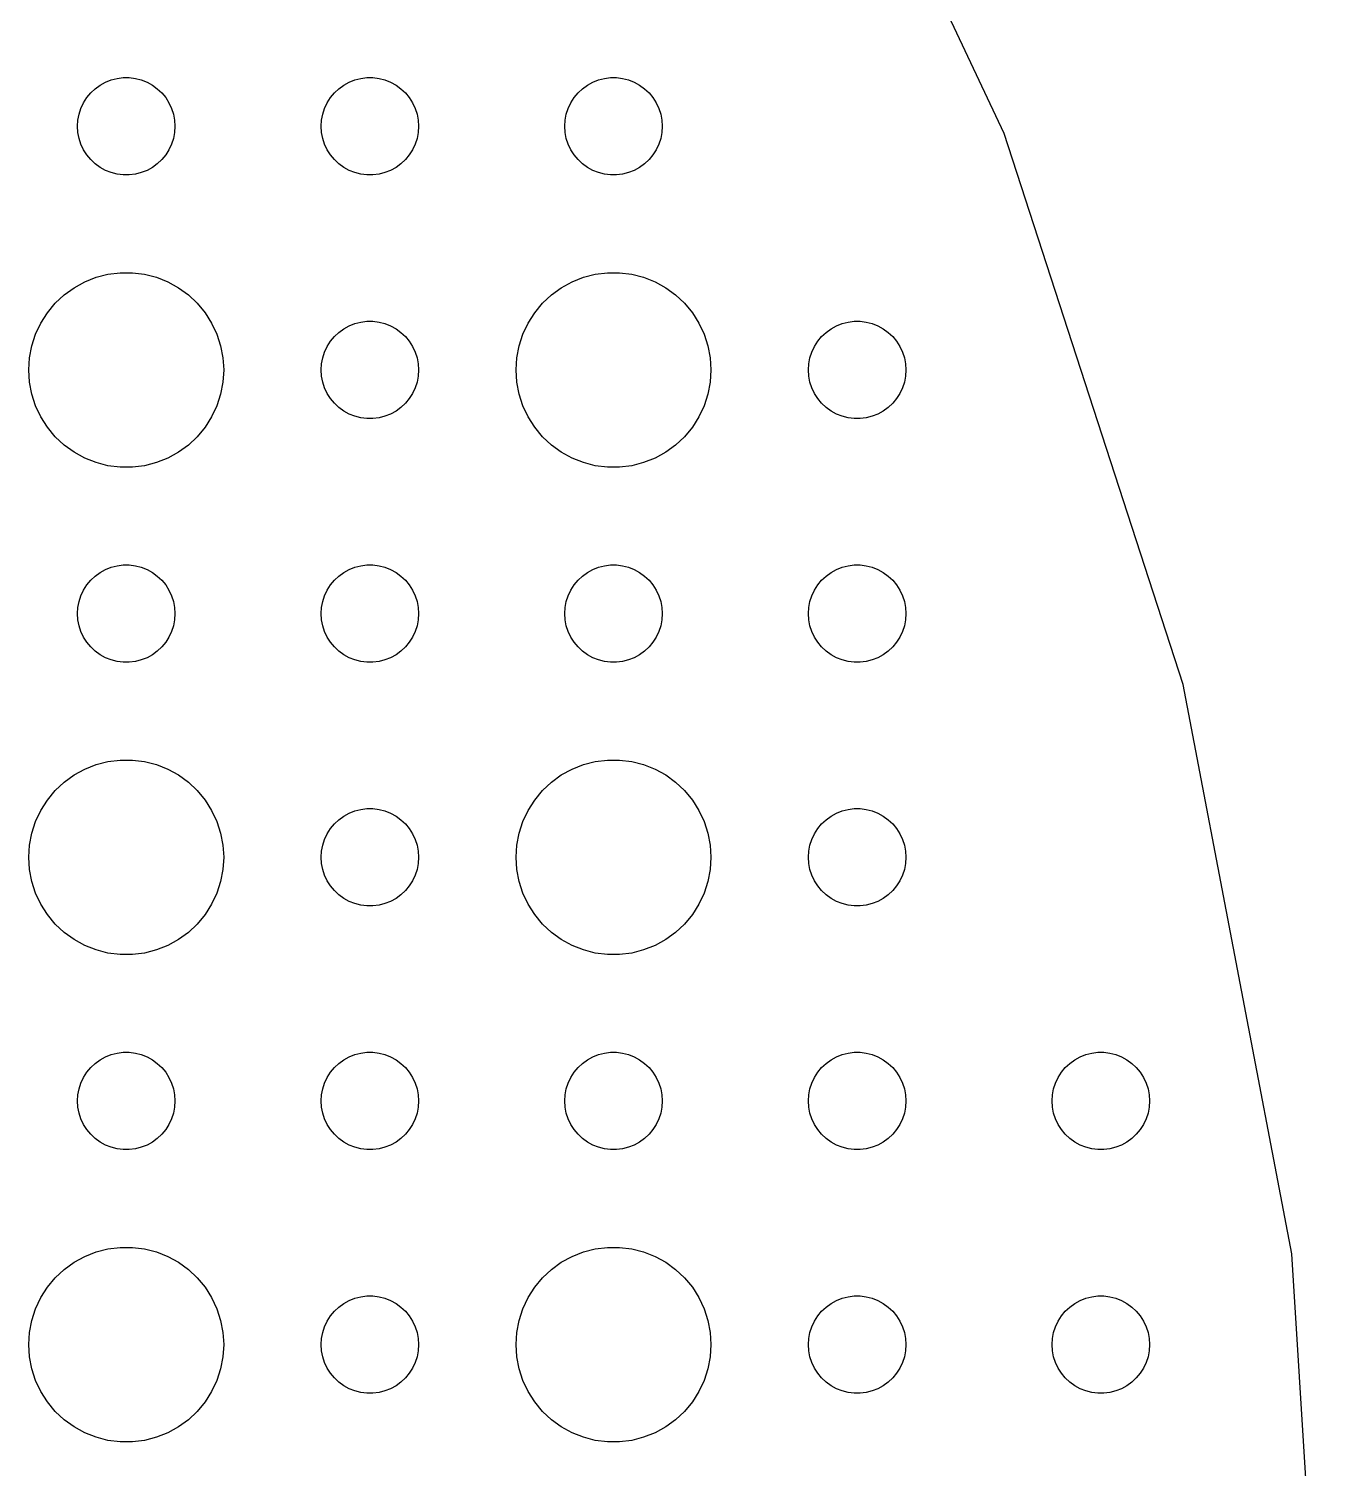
# Model space of a CAD drawing. Header units: metres. Extents: x -142 to 142, y -142 to 142.
# Drawn here: x 102 to 142, y 11.2 to 55.5 of the extents above; entities that cross this region are included whole.
import ezdxf

# ---------------------------------------------------------------- set-up
doc = ezdxf.new("R2010")
doc.units = ezdxf.units.M

msp = doc.modelspace()

# ---------------------------------------------------------------- linework, layer by layer
for p, q in [((132.028, 52.2737), (124.436, 68.409)), ((103.907, 53.5268), (104.044, 53.6558)), ((104.044, 53.6558), (104.196, 53.7665)), ((104.196, 53.7665), (104.361, 53.8572)), ((104.361, 53.8572), (104.536, 53.9266)), ((104.536, 53.9266), (104.719, 53.9734)), ((104.719, 53.9734), (104.906, 53.997)), ((104.906, 53.997), (105.094, 53.997)), ((105.094, 53.997), (105.281, 53.9734)), ((105.281, 53.9734), (105.464, 53.9266)), ((105.464, 53.9266), (105.639, 53.8572)), ((105.639, 53.8572), (105.804, 53.7665)), ((105.804, 53.7665), (105.956, 53.6558)), ((105.956, 53.6558), (106.093, 53.5268)), ((111.407, 53.5268), (111.544, 53.6558)), ((111.544, 53.6558), (111.696, 53.7665)), ((111.696, 53.7665), (111.861, 53.8572)), ((111.861, 53.8572), (112.036, 53.9266)), ((112.036, 53.9266), (112.219, 53.9734)), ((112.219, 53.9734), (112.406, 53.997)), ((112.406, 53.997), (112.594, 53.997)), ((112.594, 53.997), (112.781, 53.9734)), ((112.781, 53.9734), (112.964, 53.9266)), ((112.964, 53.9266), (113.139, 53.8572)), ((113.139, 53.8572), (113.304, 53.7665)), ((113.304, 53.7665), (113.456, 53.6558)), ((113.456, 53.6558), (113.593, 53.5268)), ((118.907, 53.5268), (119.044, 53.6558)), ((119.044, 53.6558), (119.196, 53.7665)), ((119.196, 53.7665), (119.361, 53.8572)), ((119.361, 53.8572), (119.536, 53.9266)), ((119.536, 53.9266), (119.719, 53.9734)), ((119.719, 53.9734), (119.906, 53.997)), ((119.906, 53.997), (120.094, 53.997)), ((120.094, 53.997), (120.281, 53.9734)), ((120.281, 53.9734), (120.464, 53.9266)), ((120.464, 53.9266), (120.639, 53.8572)), ((120.639, 53.8572), (120.804, 53.7665)), ((120.804, 53.7665), (120.956, 53.6558)), ((120.956, 53.6558), (121.093, 53.5268)), ((103.605, 53.0522), (103.686, 53.2226)), ((103.686, 53.2226), (103.786, 53.3817)), ((103.786, 53.3817), (103.907, 53.5268)), ((106.093, 53.5268), (106.214, 53.3817)), ((106.214, 53.3817), (106.314, 53.2226)), ((106.314, 53.2226), (106.395, 53.0522)), ((111.105, 53.0522), (111.186, 53.2226)), ((111.186, 53.2226), (111.286, 53.3817)), ((111.286, 53.3817), (111.407, 53.5268)), ((113.593, 53.5268), (113.714, 53.3817)), ((113.714, 53.3817), (113.814, 53.2226)), ((113.814, 53.2226), (113.895, 53.0522)), ((118.605, 53.0522), (118.686, 53.2226)), ((118.686, 53.2226), (118.786, 53.3817)), ((118.786, 53.3817), (118.907, 53.5268)), ((121.093, 53.5268), (121.214, 53.3817)), ((121.214, 53.3817), (121.314, 53.2226)), ((121.314, 53.2226), (121.395, 53.0522)), ((103.512, 52.688), (103.547, 52.873)), ((103.547, 52.873), (103.605, 53.0522)), ((106.395, 53.0522), (106.453, 52.873)), ((106.453, 52.873), (106.488, 52.688)), ((111.012, 52.688), (111.047, 52.873)), ((111.047, 52.873), (111.105, 53.0522)), ((113.895, 53.0522), (113.953, 52.873)), ((113.953, 52.873), (113.988, 52.688)), ((118.512, 52.688), (118.547, 52.873)), ((118.547, 52.873), (118.605, 53.0522)), ((121.395, 53.0522), (121.453, 52.873)), ((121.453, 52.873), (121.488, 52.688)), ((103.5, 52.5), (103.512, 52.688)), ((103.512, 52.312), (103.5, 52.5)), ((103.547, 52.127), (103.512, 52.312)), ((106.488, 52.312), (106.453, 52.127)), ((106.488, 52.688), (106.5, 52.5)), ((106.5, 52.5), (106.488, 52.312)), ((111, 52.5), (111.012, 52.688)), ((111.012, 52.312), (111, 52.5)), ((111.047, 52.127), (111.012, 52.312)), ((113.988, 52.312), (113.953, 52.127)), ((113.988, 52.688), (114, 52.5)), ((114, 52.5), (113.988, 52.312)), ((118.5, 52.5), (118.512, 52.688)), ((118.512, 52.312), (118.5, 52.5)), ((118.547, 52.127), (118.512, 52.312)), ((121.488, 52.312), (121.453, 52.127)), ((121.488, 52.688), (121.5, 52.5)), ((121.5, 52.5), (121.488, 52.312)), ((103.605, 51.9478), (103.547, 52.127)), ((103.686, 51.7774), (103.605, 51.9478)), ((106.395, 51.9478), (106.314, 51.7774)), ((106.453, 52.127), (106.395, 51.9478)), ((111.105, 51.9478), (111.047, 52.127)), ((111.186, 51.7774), (111.105, 51.9478)), ((113.895, 51.9478), (113.814, 51.7774)), ((113.953, 52.127), (113.895, 51.9478)), ((118.605, 51.9478), (118.547, 52.127)), ((118.686, 51.7774), (118.605, 51.9478)), ((121.395, 51.9478), (121.314, 51.7774)), ((121.453, 52.127), (121.395, 51.9478)), ((137.539, 35.314), (132.028, 52.2737)), ((103.786, 51.6183), (103.686, 51.7774)), ((103.907, 51.4732), (103.786, 51.6183)), ((104.044, 51.3442), (103.907, 51.4732)), ((106.093, 51.4732), (105.956, 51.3442)), ((106.214, 51.6183), (106.093, 51.4732)), ((106.314, 51.7774), (106.214, 51.6183)), ((111.286, 51.6183), (111.186, 51.7774)), ((111.407, 51.4732), (111.286, 51.6183)), ((111.544, 51.3442), (111.407, 51.4732)), ((113.593, 51.4732), (113.456, 51.3442)), ((113.714, 51.6183), (113.593, 51.4732)), ((113.814, 51.7774), (113.714, 51.6183)), ((118.786, 51.6183), (118.686, 51.7774)), ((118.907, 51.4732), (118.786, 51.6183)), ((119.044, 51.3442), (118.907, 51.4732)), ((121.093, 51.4732), (120.956, 51.3442)), ((121.214, 51.6183), (121.093, 51.4732)), ((121.314, 51.7774), (121.214, 51.6183)), ((104.196, 51.2335), (104.044, 51.3442)), ((104.361, 51.1428), (104.196, 51.2335)), ((104.536, 51.0734), (104.361, 51.1428)), ((104.719, 51.0266), (104.536, 51.0734)), ((104.906, 51.003), (104.719, 51.0266)), ((105.094, 51.003), (104.906, 51.003)), ((105.281, 51.0266), (105.094, 51.003)), ((105.464, 51.0734), (105.281, 51.0266)), ((105.639, 51.1428), (105.464, 51.0734)), ((105.804, 51.2335), (105.639, 51.1428)), ((105.956, 51.3442), (105.804, 51.2335)), ((111.696, 51.2335), (111.544, 51.3442)), ((111.861, 51.1428), (111.696, 51.2335)), ((112.036, 51.0734), (111.861, 51.1428)), ((112.219, 51.0266), (112.036, 51.0734)), ((112.406, 51.003), (112.219, 51.0266)), ((112.594, 51.003), (112.406, 51.003)), ((112.781, 51.0266), (112.594, 51.003)), ((112.964, 51.0734), (112.781, 51.0266)), ((113.139, 51.1428), (112.964, 51.0734)), ((113.304, 51.2335), (113.139, 51.1428)), ((113.456, 51.3442), (113.304, 51.2335)), ((119.196, 51.2335), (119.044, 51.3442)), ((119.361, 51.1428), (119.196, 51.2335)), ((119.536, 51.0734), (119.361, 51.1428)), ((119.719, 51.0266), (119.536, 51.0734)), ((119.906, 51.003), (119.719, 51.0266)), ((120.094, 51.003), (119.906, 51.003)), ((120.281, 51.0266), (120.094, 51.003)), ((120.464, 51.0734), (120.281, 51.0266)), ((120.639, 51.1428), (120.464, 51.0734)), ((120.804, 51.2335), (120.639, 51.1428)), ((120.956, 51.3442), (120.804, 51.2335)), ((103.723, 47.7145), (104.073, 47.8532)), ((104.073, 47.8532), (104.438, 47.9469)), ((104.438, 47.9469), (104.812, 47.9941)), ((104.812, 47.9941), (105.188, 47.9941)), ((105.188, 47.9941), (105.562, 47.9469)), ((105.562, 47.9469), (105.927, 47.8532)), ((105.927, 47.8532), (106.277, 47.7145)), ((118.723, 47.7145), (119.073, 47.8532)), ((119.073, 47.8532), (119.438, 47.9469)), ((119.438, 47.9469), (119.812, 47.9941)), ((119.812, 47.9941), (120.188, 47.9941)), ((120.188, 47.9941), (120.562, 47.9469)), ((120.562, 47.9469), (120.927, 47.8532)), ((120.927, 47.8532), (121.277, 47.7145)), ((103.088, 47.3115), (103.393, 47.533)), ((103.393, 47.533), (103.723, 47.7145)), ((106.277, 47.7145), (106.607, 47.533)), ((106.607, 47.533), (106.912, 47.3115)), ((118.088, 47.3115), (118.393, 47.533)), ((118.393, 47.533), (118.723, 47.7145)), ((121.277, 47.7145), (121.607, 47.533)), ((121.607, 47.533), (121.912, 47.3115)), ((102.573, 46.7634), (102.813, 47.0536)), ((102.813, 47.0536), (103.088, 47.3115)), ((106.912, 47.3115), (107.187, 47.0536)), ((107.187, 47.0536), (107.427, 46.7634)), ((117.573, 46.7634), (117.813, 47.0536)), ((117.813, 47.0536), (118.088, 47.3115)), ((121.912, 47.3115), (122.187, 47.0536)), ((122.187, 47.0536), (122.427, 46.7634)), ((102.371, 46.4453), (102.573, 46.7634)), ((107.427, 46.7634), (107.629, 46.4453)), ((117.371, 46.4453), (117.573, 46.7634)), ((122.427, 46.7634), (122.629, 46.4453)), ((102.094, 45.7461), (102.211, 46.1044)), ((102.211, 46.1044), (102.371, 46.4453)), ((107.629, 46.4453), (107.789, 46.1044)), ((107.789, 46.1044), (107.906, 45.7461)), ((111.407, 46.0268), (111.544, 46.1558)), ((111.544, 46.1558), (111.696, 46.2665)), ((111.696, 46.2665), (111.861, 46.3572)), ((111.861, 46.3572), (112.036, 46.4266)), ((112.036, 46.4266), (112.219, 46.4734)), ((112.219, 46.4734), (112.406, 46.497)), ((112.406, 46.497), (112.594, 46.497)), ((112.594, 46.497), (112.781, 46.4734)), ((112.781, 46.4734), (112.964, 46.4266)), ((112.964, 46.4266), (113.139, 46.3572)), ((113.139, 46.3572), (113.304, 46.2665)), ((113.304, 46.2665), (113.456, 46.1558)), ((113.456, 46.1558), (113.593, 46.0268)), ((117.094, 45.7461), (117.211, 46.1044)), ((117.211, 46.1044), (117.371, 46.4453)), ((122.629, 46.4453), (122.789, 46.1044)), ((122.789, 46.1044), (122.906, 45.7461)), ((126.407, 46.0268), (126.544, 46.1558)), ((126.544, 46.1558), (126.696, 46.2665)), ((126.696, 46.2665), (126.861, 46.3572)), ((126.861, 46.3572), (127.036, 46.4266)), ((127.036, 46.4266), (127.219, 46.4734)), ((127.219, 46.4734), (127.406, 46.497)), ((127.406, 46.497), (127.594, 46.497)), ((127.594, 46.497), (127.781, 46.4734)), ((127.781, 46.4734), (127.964, 46.4266)), ((127.964, 46.4266), (128.139, 46.3572)), ((128.139, 46.3572), (128.304, 46.2665)), ((128.304, 46.2665), (128.456, 46.1558)), ((128.456, 46.1558), (128.593, 46.0268)), ((102.024, 45.376), (102.094, 45.7461)), ((107.906, 45.7461), (107.976, 45.376)), ((111.105, 45.5522), (111.186, 45.7226)), ((111.186, 45.7226), (111.286, 45.8817)), ((111.286, 45.8817), (111.407, 46.0268)), ((113.593, 46.0268), (113.714, 45.8817)), ((113.714, 45.8817), (113.814, 45.7226)), ((113.814, 45.7226), (113.895, 45.5522)), ((117.024, 45.376), (117.094, 45.7461)), ((122.906, 45.7461), (122.976, 45.376)), ((126.105, 45.5522), (126.186, 45.7226)), ((126.186, 45.7226), (126.286, 45.8817)), ((126.286, 45.8817), (126.407, 46.0268)), ((128.593, 46.0268), (128.714, 45.8817)), ((128.714, 45.8817), (128.814, 45.7226)), ((128.814, 45.7226), (128.895, 45.5522)), ((102, 45), (102.024, 45.376)), ((107.976, 45.376), (108, 45)), ((111.012, 45.188), (111.047, 45.373)), ((111.047, 45.373), (111.105, 45.5522)), ((113.895, 45.5522), (113.953, 45.373)), ((113.953, 45.373), (113.988, 45.188)), ((117, 45), (117.024, 45.376)), ((122.976, 45.376), (123, 45)), ((126.012, 45.188), (126.047, 45.373)), ((126.047, 45.373), (126.105, 45.5522)), ((128.895, 45.5522), (128.953, 45.373)), ((128.953, 45.373), (128.988, 45.188)), ((102.024, 44.624), (102, 45)), ((108, 45), (107.976, 44.624)), ((111, 45), (111.012, 45.188)), ((111.012, 44.812), (111, 45)), ((111.047, 44.627), (111.012, 44.812)), ((113.988, 44.812), (113.953, 44.627)), ((113.988, 45.188), (114, 45)), ((114, 45), (113.988, 44.812)), ((117.024, 44.624), (117, 45)), ((123, 45), (122.976, 44.624)), ((126, 45), (126.012, 45.188)), ((126.012, 44.812), (126, 45)), ((126.047, 44.627), (126.012, 44.812)), ((128.988, 44.812), (128.953, 44.627)), ((128.988, 45.188), (129, 45)), ((129, 45), (128.988, 44.812)), ((102.094, 44.2539), (102.024, 44.624)), ((107.976, 44.624), (107.906, 44.2539)), ((111.105, 44.4478), (111.047, 44.627)), ((111.186, 44.2774), (111.105, 44.4478)), ((113.895, 44.4478), (113.814, 44.2774)), ((113.953, 44.627), (113.895, 44.4478)), ((117.094, 44.2539), (117.024, 44.624)), ((122.976, 44.624), (122.906, 44.2539)), ((126.105, 44.4478), (126.047, 44.627)), ((126.186, 44.2774), (126.105, 44.4478)), ((128.895, 44.4478), (128.814, 44.2774)), ((128.953, 44.627), (128.895, 44.4478)), ((102.211, 43.8956), (102.094, 44.2539)), ((102.371, 43.5547), (102.211, 43.8956)), ((107.789, 43.8956), (107.629, 43.5547)), ((107.906, 44.2539), (107.789, 43.8956)), ((111.286, 44.1183), (111.186, 44.2774)), ((111.407, 43.9732), (111.286, 44.1183)), ((111.544, 43.8442), (111.407, 43.9732)), ((113.593, 43.9732), (113.456, 43.8442)), ((113.714, 44.1183), (113.593, 43.9732)), ((113.814, 44.2774), (113.714, 44.1183)), ((117.211, 43.8956), (117.094, 44.2539)), ((117.371, 43.5547), (117.211, 43.8956)), ((122.789, 43.8956), (122.629, 43.5547)), ((122.906, 44.2539), (122.789, 43.8956)), ((126.286, 44.1183), (126.186, 44.2774)), ((126.407, 43.9732), (126.286, 44.1183)), ((126.544, 43.8442), (126.407, 43.9732)), ((128.593, 43.9732), (128.456, 43.8442)), ((128.714, 44.1183), (128.593, 43.9732)), ((128.814, 44.2774), (128.714, 44.1183)), ((102.573, 43.2366), (102.371, 43.5547)), ((107.629, 43.5547), (107.427, 43.2366)), ((111.696, 43.7335), (111.544, 43.8442)), ((111.861, 43.6428), (111.696, 43.7335)), ((112.036, 43.5734), (111.861, 43.6428)), ((112.219, 43.5266), (112.036, 43.5734)), ((112.406, 43.503), (112.219, 43.5266)), ((112.594, 43.503), (112.406, 43.503)), ((112.781, 43.5266), (112.594, 43.503)), ((112.964, 43.5734), (112.781, 43.5266)), ((113.139, 43.6428), (112.964, 43.5734)), ((113.304, 43.7335), (113.139, 43.6428)), ((113.456, 43.8442), (113.304, 43.7335)), ((117.573, 43.2366), (117.371, 43.5547)), ((122.629, 43.5547), (122.427, 43.2366)), ((126.696, 43.7335), (126.544, 43.8442)), ((126.861, 43.6428), (126.696, 43.7335)), ((127.036, 43.5734), (126.861, 43.6428)), ((127.219, 43.5266), (127.036, 43.5734)), ((127.406, 43.503), (127.219, 43.5266)), ((127.594, 43.503), (127.406, 43.503)), ((127.781, 43.5266), (127.594, 43.503)), ((127.964, 43.5734), (127.781, 43.5266)), ((128.139, 43.6428), (127.964, 43.5734)), ((128.304, 43.7335), (128.139, 43.6428)), ((128.456, 43.8442), (128.304, 43.7335)), ((102.813, 42.9464), (102.573, 43.2366)), ((107.427, 43.2366), (107.187, 42.9464)), ((117.813, 42.9464), (117.573, 43.2366)), ((122.427, 43.2366), (122.187, 42.9464)), ((103.088, 42.6885), (102.813, 42.9464)), ((103.393, 42.467), (103.088, 42.6885)), ((106.912, 42.6885), (106.607, 42.467)), ((107.187, 42.9464), (106.912, 42.6885)), ((118.088, 42.6885), (117.813, 42.9464)), ((118.393, 42.467), (118.088, 42.6885)), ((121.912, 42.6885), (121.607, 42.467)), ((122.187, 42.9464), (121.912, 42.6885)), ((103.723, 42.2855), (103.393, 42.467)), ((104.073, 42.1468), (103.723, 42.2855)), ((104.438, 42.0531), (104.073, 42.1468)), ((105.927, 42.1468), (105.562, 42.0531)), ((106.277, 42.2855), (105.927, 42.1468)), ((106.607, 42.467), (106.277, 42.2855)), ((118.723, 42.2855), (118.393, 42.467)), ((119.073, 42.1468), (118.723, 42.2855)), ((119.438, 42.0531), (119.073, 42.1468)), ((120.927, 42.1468), (120.562, 42.0531)), ((121.277, 42.2855), (120.927, 42.1468)), ((121.607, 42.467), (121.277, 42.2855)), ((104.812, 42.0059), (104.438, 42.0531)), ((105.188, 42.0059), (104.812, 42.0059)), ((105.562, 42.0531), (105.188, 42.0059)), ((119.812, 42.0059), (119.438, 42.0531)), ((120.188, 42.0059), (119.812, 42.0059)), ((120.562, 42.0531), (120.188, 42.0059)), ((104.719, 38.9734), (104.906, 38.997)), ((104.906, 38.997), (105.094, 38.997)), ((105.094, 38.997), (105.281, 38.9734)), ((112.219, 38.9734), (112.406, 38.997)), ((112.406, 38.997), (112.594, 38.997)), ((112.594, 38.997), (112.781, 38.9734)), ((119.719, 38.9734), (119.906, 38.997)), ((119.906, 38.997), (120.094, 38.997)), ((120.094, 38.997), (120.281, 38.9734)), ((127.219, 38.9734), (127.406, 38.997)), ((127.406, 38.997), (127.594, 38.997)), ((127.594, 38.997), (127.781, 38.9734)), ((103.907, 38.5268), (104.044, 38.6558)), ((104.044, 38.6558), (104.196, 38.7665)), ((104.196, 38.7665), (104.361, 38.8572)), ((104.361, 38.8572), (104.536, 38.9266)), ((104.536, 38.9266), (104.719, 38.9734)), ((105.281, 38.9734), (105.464, 38.9266)), ((105.464, 38.9266), (105.639, 38.8572)), ((105.639, 38.8572), (105.804, 38.7665)), ((105.804, 38.7665), (105.956, 38.6558)), ((105.956, 38.6558), (106.093, 38.5268)), ((111.407, 38.5268), (111.544, 38.6558)), ((111.544, 38.6558), (111.696, 38.7665)), ((111.696, 38.7665), (111.861, 38.8572)), ((111.861, 38.8572), (112.036, 38.9266)), ((112.036, 38.9266), (112.219, 38.9734)), ((112.781, 38.9734), (112.964, 38.9266)), ((112.964, 38.9266), (113.139, 38.8572)), ((113.139, 38.8572), (113.304, 38.7665)), ((113.304, 38.7665), (113.456, 38.6558)), ((113.456, 38.6558), (113.593, 38.5268)), ((118.907, 38.5268), (119.044, 38.6558)), ((119.044, 38.6558), (119.196, 38.7665)), ((119.196, 38.7665), (119.361, 38.8572)), ((119.361, 38.8572), (119.536, 38.9266)), ((119.536, 38.9266), (119.719, 38.9734)), ((120.281, 38.9734), (120.464, 38.9266)), ((120.464, 38.9266), (120.639, 38.8572)), ((120.639, 38.8572), (120.804, 38.7665)), ((120.804, 38.7665), (120.956, 38.6558)), ((120.956, 38.6558), (121.093, 38.5268)), ((126.407, 38.5268), (126.544, 38.6558)), ((126.544, 38.6558), (126.696, 38.7665)), ((126.696, 38.7665), (126.861, 38.8572)), ((126.861, 38.8572), (127.036, 38.9266)), ((127.036, 38.9266), (127.219, 38.9734)), ((127.781, 38.9734), (127.964, 38.9266)), ((127.964, 38.9266), (128.139, 38.8572)), ((128.139, 38.8572), (128.304, 38.7665)), ((128.304, 38.7665), (128.456, 38.6558)), ((128.456, 38.6558), (128.593, 38.5268)), ((103.605, 38.0522), (103.686, 38.2226)), ((103.686, 38.2226), (103.786, 38.3817)), ((103.786, 38.3817), (103.907, 38.5268)), ((106.093, 38.5268), (106.214, 38.3817)), ((106.214, 38.3817), (106.314, 38.2226)), ((106.314, 38.2226), (106.395, 38.0522)), ((111.105, 38.0522), (111.186, 38.2226)), ((111.186, 38.2226), (111.286, 38.3817)), ((111.286, 38.3817), (111.407, 38.5268)), ((113.593, 38.5268), (113.714, 38.3817)), ((113.714, 38.3817), (113.814, 38.2226)), ((113.814, 38.2226), (113.895, 38.0522)), ((118.605, 38.0522), (118.686, 38.2226)), ((118.686, 38.2226), (118.786, 38.3817)), ((118.786, 38.3817), (118.907, 38.5268)), ((121.093, 38.5268), (121.214, 38.3817)), ((121.214, 38.3817), (121.314, 38.2226)), ((121.314, 38.2226), (121.395, 38.0522)), ((126.105, 38.0522), (126.186, 38.2226)), ((126.186, 38.2226), (126.286, 38.3817)), ((126.286, 38.3817), (126.407, 38.5268)), ((128.593, 38.5268), (128.714, 38.3817)), ((128.714, 38.3817), (128.814, 38.2226)), ((128.814, 38.2226), (128.895, 38.0522)), ((103.5, 37.5), (103.512, 37.688)), ((103.512, 37.688), (103.547, 37.873)), ((103.547, 37.873), (103.605, 38.0522)), ((106.395, 38.0522), (106.453, 37.873)), ((106.453, 37.873), (106.488, 37.688)), ((106.488, 37.688), (106.5, 37.5)), ((111, 37.5), (111.012, 37.688)), ((111.012, 37.688), (111.047, 37.873)), ((111.047, 37.873), (111.105, 38.0522)), ((113.895, 38.0522), (113.953, 37.873)), ((113.953, 37.873), (113.988, 37.688)), ((113.988, 37.688), (114, 37.5)), ((118.5, 37.5), (118.512, 37.688)), ((118.512, 37.688), (118.547, 37.873)), ((118.547, 37.873), (118.605, 38.0522)), ((121.395, 38.0522), (121.453, 37.873)), ((121.453, 37.873), (121.488, 37.688)), ((121.488, 37.688), (121.5, 37.5)), ((126, 37.5), (126.012, 37.688)), ((126.012, 37.688), (126.047, 37.873)), ((126.047, 37.873), (126.105, 38.0522)), ((128.895, 38.0522), (128.953, 37.873)), ((128.953, 37.873), (128.988, 37.688)), ((128.988, 37.688), (129, 37.5)), ((103.512, 37.312), (103.5, 37.5)), ((103.547, 37.127), (103.512, 37.312)), ((106.488, 37.312), (106.453, 37.127)), ((106.5, 37.5), (106.488, 37.312)), ((111.012, 37.312), (111, 37.5)), ((111.047, 37.127), (111.012, 37.312)), ((113.988, 37.312), (113.953, 37.127)), ((114, 37.5), (113.988, 37.312)), ((118.512, 37.312), (118.5, 37.5)), ((118.547, 37.127), (118.512, 37.312)), ((121.488, 37.312), (121.453, 37.127)), ((121.5, 37.5), (121.488, 37.312)), ((126.012, 37.312), (126, 37.5)), ((126.047, 37.127), (126.012, 37.312)), ((128.988, 37.312), (128.953, 37.127)), ((129, 37.5), (128.988, 37.312)), ((103.605, 36.9478), (103.547, 37.127)), ((103.686, 36.7774), (103.605, 36.9478)), ((103.786, 36.6183), (103.686, 36.7774)), ((106.314, 36.7774), (106.214, 36.6183)), ((106.395, 36.9478), (106.314, 36.7774)), ((106.453, 37.127), (106.395, 36.9478)), ((111.105, 36.9478), (111.047, 37.127)), ((111.186, 36.7774), (111.105, 36.9478)), ((111.286, 36.6183), (111.186, 36.7774)), ((113.814, 36.7774), (113.714, 36.6183)), ((113.895, 36.9478), (113.814, 36.7774)), ((113.953, 37.127), (113.895, 36.9478)), ((118.605, 36.9478), (118.547, 37.127)), ((118.686, 36.7774), (118.605, 36.9478)), ((118.786, 36.6183), (118.686, 36.7774)), ((121.314, 36.7774), (121.214, 36.6183)), ((121.395, 36.9478), (121.314, 36.7774)), ((121.453, 37.127), (121.395, 36.9478)), ((126.105, 36.9478), (126.047, 37.127)), ((126.186, 36.7774), (126.105, 36.9478)), ((126.286, 36.6183), (126.186, 36.7774)), ((128.814, 36.7774), (128.714, 36.6183)), ((128.895, 36.9478), (128.814, 36.7774)), ((128.953, 37.127), (128.895, 36.9478)), ((103.907, 36.4732), (103.786, 36.6183)), ((104.044, 36.3442), (103.907, 36.4732)), ((104.196, 36.2335), (104.044, 36.3442)), ((105.956, 36.3442), (105.804, 36.2335)), ((106.093, 36.4732), (105.956, 36.3442)), ((106.214, 36.6183), (106.093, 36.4732)), ((111.407, 36.4732), (111.286, 36.6183)), ((111.544, 36.3442), (111.407, 36.4732)), ((111.696, 36.2335), (111.544, 36.3442)), ((113.456, 36.3442), (113.304, 36.2335)), ((113.593, 36.4732), (113.456, 36.3442)), ((113.714, 36.6183), (113.593, 36.4732)), ((118.907, 36.4732), (118.786, 36.6183)), ((119.044, 36.3442), (118.907, 36.4732)), ((119.196, 36.2335), (119.044, 36.3442)), ((120.956, 36.3442), (120.804, 36.2335)), ((121.093, 36.4732), (120.956, 36.3442)), ((121.214, 36.6183), (121.093, 36.4732)), ((126.407, 36.4732), (126.286, 36.6183)), ((126.544, 36.3442), (126.407, 36.4732)), ((126.696, 36.2335), (126.544, 36.3442)), ((128.456, 36.3442), (128.304, 36.2335)), ((128.593, 36.4732), (128.456, 36.3442)), ((128.714, 36.6183), (128.593, 36.4732)), ((104.361, 36.1428), (104.196, 36.2335)), ((104.536, 36.0734), (104.361, 36.1428)), ((104.719, 36.0266), (104.536, 36.0734)), ((104.906, 36.003), (104.719, 36.0266)), ((105.094, 36.003), (104.906, 36.003)), ((105.281, 36.0266), (105.094, 36.003)), ((105.464, 36.0734), (105.281, 36.0266)), ((105.639, 36.1428), (105.464, 36.0734)), ((105.804, 36.2335), (105.639, 36.1428)), ((111.861, 36.1428), (111.696, 36.2335)), ((112.036, 36.0734), (111.861, 36.1428)), ((112.219, 36.0266), (112.036, 36.0734)), ((112.406, 36.003), (112.219, 36.0266)), ((112.594, 36.003), (112.406, 36.003)), ((112.781, 36.0266), (112.594, 36.003)), ((112.964, 36.0734), (112.781, 36.0266)), ((113.139, 36.1428), (112.964, 36.0734)), ((113.304, 36.2335), (113.139, 36.1428)), ((119.361, 36.1428), (119.196, 36.2335)), ((119.536, 36.0734), (119.361, 36.1428)), ((119.719, 36.0266), (119.536, 36.0734)), ((119.906, 36.003), (119.719, 36.0266)), ((120.094, 36.003), (119.906, 36.003)), ((120.281, 36.0266), (120.094, 36.003)), ((120.464, 36.0734), (120.281, 36.0266)), ((120.639, 36.1428), (120.464, 36.0734)), ((120.804, 36.2335), (120.639, 36.1428)), ((126.861, 36.1428), (126.696, 36.2335)), ((127.036, 36.0734), (126.861, 36.1428)), ((127.219, 36.0266), (127.036, 36.0734)), ((127.406, 36.003), (127.219, 36.0266)), ((127.594, 36.003), (127.406, 36.003)), ((127.781, 36.0266), (127.594, 36.003)), ((127.964, 36.0734), (127.781, 36.0266)), ((128.139, 36.1428), (127.964, 36.0734)), ((128.304, 36.2335), (128.139, 36.1428)), ((140.88, 17.7973), (137.539, 35.314)), ((103.723, 32.7145), (104.073, 32.8532)), ((104.073, 32.8532), (104.438, 32.9469)), ((104.438, 32.9469), (104.812, 32.9941)), ((104.812, 32.9941), (105.188, 32.9941)), ((105.188, 32.9941), (105.562, 32.9469)), ((105.562, 32.9469), (105.927, 32.8532)), ((105.927, 32.8532), (106.277, 32.7145)), ((118.723, 32.7145), (119.073, 32.8532)), ((119.073, 32.8532), (119.438, 32.9469)), ((119.438, 32.9469), (119.812, 32.9941)), ((119.812, 32.9941), (120.188, 32.9941)), ((120.188, 32.9941), (120.562, 32.9469)), ((120.562, 32.9469), (120.927, 32.8532)), ((120.927, 32.8532), (121.277, 32.7145)), ((103.088, 32.3115), (103.393, 32.533)), ((103.393, 32.533), (103.723, 32.7145)), ((106.277, 32.7145), (106.607, 32.533)), ((106.607, 32.533), (106.912, 32.3115)), ((118.088, 32.3115), (118.393, 32.533)), ((118.393, 32.533), (118.723, 32.7145)), ((121.277, 32.7145), (121.607, 32.533)), ((121.607, 32.533), (121.912, 32.3115)), ((102.573, 31.7634), (102.813, 32.0536)), ((102.813, 32.0536), (103.088, 32.3115)), ((106.912, 32.3115), (107.187, 32.0536)), ((107.187, 32.0536), (107.427, 31.7634)), ((117.573, 31.7634), (117.813, 32.0536)), ((117.813, 32.0536), (118.088, 32.3115)), ((121.912, 32.3115), (122.187, 32.0536)), ((122.187, 32.0536), (122.427, 31.7634)), ((102.371, 31.4453), (102.573, 31.7634)), ((107.427, 31.7634), (107.629, 31.4453)), ((112.036, 31.4266), (112.219, 31.4734)), ((112.219, 31.4734), (112.406, 31.497)), ((112.406, 31.497), (112.594, 31.497)), ((112.594, 31.497), (112.781, 31.4734)), ((112.781, 31.4734), (112.964, 31.4266)), ((117.371, 31.4453), (117.573, 31.7634)), ((122.427, 31.7634), (122.629, 31.4453)), ((127.036, 31.4266), (127.219, 31.4734)), ((127.219, 31.4734), (127.406, 31.497)), ((127.406, 31.497), (127.594, 31.497)), ((127.594, 31.497), (127.781, 31.4734)), ((127.781, 31.4734), (127.964, 31.4266)), ((102.094, 30.7461), (102.211, 31.1044)), ((102.211, 31.1044), (102.371, 31.4453)), ((107.629, 31.4453), (107.789, 31.1044)), ((107.789, 31.1044), (107.906, 30.7461)), ((111.286, 30.8817), (111.407, 31.0268)), ((111.407, 31.0268), (111.544, 31.1558)), ((111.544, 31.1558), (111.696, 31.2665)), ((111.696, 31.2665), (111.861, 31.3572)), ((111.861, 31.3572), (112.036, 31.4266)), ((112.964, 31.4266), (113.139, 31.3572)), ((113.139, 31.3572), (113.304, 31.2665)), ((113.304, 31.2665), (113.456, 31.1558)), ((113.456, 31.1558), (113.593, 31.0268)), ((113.593, 31.0268), (113.714, 30.8817)), ((117.094, 30.7461), (117.211, 31.1044)), ((117.211, 31.1044), (117.371, 31.4453)), ((122.629, 31.4453), (122.789, 31.1044)), ((122.789, 31.1044), (122.906, 30.7461)), ((126.286, 30.8817), (126.407, 31.0268)), ((126.407, 31.0268), (126.544, 31.1558)), ((126.544, 31.1558), (126.696, 31.2665)), ((126.696, 31.2665), (126.861, 31.3572)), ((126.861, 31.3572), (127.036, 31.4266)), ((127.964, 31.4266), (128.139, 31.3572)), ((128.139, 31.3572), (128.304, 31.2665)), ((128.304, 31.2665), (128.456, 31.1558)), ((128.456, 31.1558), (128.593, 31.0268)), ((128.593, 31.0268), (128.714, 30.8817)), ((102.024, 30.376), (102.094, 30.7461)), ((107.906, 30.7461), (107.976, 30.376)), ((111.105, 30.5522), (111.186, 30.7226)), ((111.186, 30.7226), (111.286, 30.8817)), ((113.714, 30.8817), (113.814, 30.7226)), ((113.814, 30.7226), (113.895, 30.5522)), ((117.024, 30.376), (117.094, 30.7461)), ((122.906, 30.7461), (122.976, 30.376)), ((126.105, 30.5522), (126.186, 30.7226)), ((126.186, 30.7226), (126.286, 30.8817)), ((128.714, 30.8817), (128.814, 30.7226)), ((128.814, 30.7226), (128.895, 30.5522)), ((102, 30), (102.024, 30.376)), ((107.976, 30.376), (108, 30)), ((111, 30), (111.012, 30.188)), ((111.012, 30.188), (111.047, 30.373)), ((111.047, 30.373), (111.105, 30.5522)), ((113.895, 30.5522), (113.953, 30.373)), ((113.953, 30.373), (113.988, 30.188)), ((113.988, 30.188), (114, 30)), ((117, 30), (117.024, 30.376)), ((122.976, 30.376), (123, 30)), ((126, 30), (126.012, 30.188)), ((126.012, 30.188), (126.047, 30.373)), ((126.047, 30.373), (126.105, 30.5522)), ((128.895, 30.5522), (128.953, 30.373)), ((128.953, 30.373), (128.988, 30.188)), ((128.988, 30.188), (129, 30)), ((102.024, 29.624), (102, 30)), ((108, 30), (107.976, 29.624)), ((111.012, 29.812), (111, 30)), ((111.047, 29.627), (111.012, 29.812)), ((113.988, 29.812), (113.953, 29.627)), ((114, 30), (113.988, 29.812)), ((117.024, 29.624), (117, 30)), ((123, 30), (122.976, 29.624)), ((126.012, 29.812), (126, 30)), ((126.047, 29.627), (126.012, 29.812)), ((128.988, 29.812), (128.953, 29.627)), ((129, 30), (128.988, 29.812)), ((102.094, 29.2539), (102.024, 29.624)), ((102.211, 28.8956), (102.094, 29.2539)), ((107.906, 29.2539), (107.789, 28.8956)), ((107.976, 29.624), (107.906, 29.2539)), ((111.105, 29.4478), (111.047, 29.627)), ((111.186, 29.2774), (111.105, 29.4478)), ((111.286, 29.1183), (111.186, 29.2774)), ((113.814, 29.2774), (113.714, 29.1183)), ((113.895, 29.4478), (113.814, 29.2774)), ((113.953, 29.627), (113.895, 29.4478)), ((117.094, 29.2539), (117.024, 29.624)), ((117.211, 28.8956), (117.094, 29.2539)), ((122.906, 29.2539), (122.789, 28.8956)), ((122.976, 29.624), (122.906, 29.2539)), ((126.105, 29.4478), (126.047, 29.627)), ((126.186, 29.2774), (126.105, 29.4478)), ((126.286, 29.1183), (126.186, 29.2774)), ((128.814, 29.2774), (128.714, 29.1183)), ((128.895, 29.4478), (128.814, 29.2774)), ((128.953, 29.627), (128.895, 29.4478)), ((102.371, 28.5547), (102.211, 28.8956)), ((107.789, 28.8956), (107.629, 28.5547)), ((111.407, 28.9732), (111.286, 29.1183)), ((111.544, 28.8442), (111.407, 28.9732)), ((111.696, 28.7335), (111.544, 28.8442)), ((113.456, 28.8442), (113.304, 28.7335)), ((113.593, 28.9732), (113.456, 28.8442)), ((113.714, 29.1183), (113.593, 28.9732)), ((117.371, 28.5547), (117.211, 28.8956)), ((122.789, 28.8956), (122.629, 28.5547)), ((126.407, 28.9732), (126.286, 29.1183)), ((126.544, 28.8442), (126.407, 28.9732)), ((126.696, 28.7335), (126.544, 28.8442)), ((128.456, 28.8442), (128.304, 28.7335)), ((128.593, 28.9732), (128.456, 28.8442)), ((128.714, 29.1183), (128.593, 28.9732)), ((102.573, 28.2366), (102.371, 28.5547)), ((107.629, 28.5547), (107.427, 28.2366)), ((111.861, 28.6427), (111.696, 28.7335)), ((112.036, 28.5734), (111.861, 28.6427)), ((112.219, 28.5266), (112.036, 28.5734)), ((112.406, 28.503), (112.219, 28.5266)), ((112.594, 28.503), (112.406, 28.503)), ((112.781, 28.5266), (112.594, 28.503)), ((112.964, 28.5734), (112.781, 28.5266)), ((113.139, 28.6427), (112.964, 28.5734)), ((113.304, 28.7335), (113.139, 28.6427)), ((117.573, 28.2366), (117.371, 28.5547)), ((122.629, 28.5547), (122.427, 28.2366)), ((126.861, 28.6427), (126.696, 28.7335)), ((127.036, 28.5734), (126.861, 28.6427)), ((127.219, 28.5266), (127.036, 28.5734)), ((127.406, 28.503), (127.219, 28.5266)), ((127.594, 28.503), (127.406, 28.503)), ((127.781, 28.5266), (127.594, 28.503)), ((127.964, 28.5734), (127.781, 28.5266)), ((128.139, 28.6427), (127.964, 28.5734)), ((128.304, 28.7335), (128.139, 28.6427)), ((102.813, 27.9464), (102.573, 28.2366)), ((103.088, 27.6884), (102.813, 27.9464)), ((107.187, 27.9464), (106.912, 27.6884)), ((107.427, 28.2366), (107.187, 27.9464)), ((117.813, 27.9464), (117.573, 28.2366)), ((118.088, 27.6884), (117.813, 27.9464)), ((122.187, 27.9464), (121.912, 27.6884)), ((122.427, 28.2366), (122.187, 27.9464)), ((103.393, 27.467), (103.088, 27.6884)), ((106.912, 27.6884), (106.607, 27.467)), ((118.393, 27.467), (118.088, 27.6884)), ((121.912, 27.6884), (121.607, 27.467)), ((103.723, 27.2855), (103.393, 27.467)), ((104.073, 27.1468), (103.723, 27.2855)), ((104.438, 27.0531), (104.073, 27.1468)), ((104.812, 27.0059), (104.438, 27.0531)), ((105.562, 27.0531), (105.188, 27.0059)), ((105.927, 27.1468), (105.562, 27.0531)), ((106.277, 27.2855), (105.927, 27.1468)), ((106.607, 27.467), (106.277, 27.2855)), ((118.723, 27.2855), (118.393, 27.467)), ((119.073, 27.1468), (118.723, 27.2855)), ((119.438, 27.0531), (119.073, 27.1468)), ((119.812, 27.0059), (119.438, 27.0531)), ((120.562, 27.0531), (120.188, 27.0059)), ((120.927, 27.1468), (120.562, 27.0531)), ((121.277, 27.2855), (120.927, 27.1468)), ((121.607, 27.467), (121.277, 27.2855)), ((105.188, 27.0059), (104.812, 27.0059)), ((120.188, 27.0059), (119.812, 27.0059)), ((104.361, 23.8572), (104.536, 23.9266)), ((104.536, 23.9266), (104.719, 23.9734)), ((104.719, 23.9734), (104.906, 23.997)), ((104.906, 23.997), (105.094, 23.997)), ((105.094, 23.997), (105.281, 23.9734)), ((105.281, 23.9734), (105.464, 23.9266)), ((105.464, 23.9266), (105.639, 23.8572)), ((111.861, 23.8572), (112.036, 23.9266)), ((112.036, 23.9266), (112.219, 23.9734)), ((112.219, 23.9734), (112.406, 23.997)), ((112.406, 23.997), (112.594, 23.997)), ((112.594, 23.997), (112.781, 23.9734)), ((112.781, 23.9734), (112.964, 23.9266)), ((112.964, 23.9266), (113.139, 23.8572)), ((119.361, 23.8572), (119.536, 23.9266)), ((119.536, 23.9266), (119.719, 23.9734)), ((119.719, 23.9734), (119.906, 23.997)), ((119.906, 23.997), (120.094, 23.997)), ((120.094, 23.997), (120.281, 23.9734)), ((120.281, 23.9734), (120.464, 23.9266)), ((120.464, 23.9266), (120.639, 23.8572)), ((126.861, 23.8572), (127.036, 23.9266)), ((127.036, 23.9266), (127.219, 23.9734)), ((127.219, 23.9734), (127.406, 23.997)), ((127.406, 23.997), (127.594, 23.997)), ((127.594, 23.997), (127.781, 23.9734)), ((127.781, 23.9734), (127.964, 23.9266)), ((127.964, 23.9266), (128.139, 23.8572)), ((134.361, 23.8572), (134.536, 23.9266)), ((134.536, 23.9266), (134.719, 23.9734)), ((134.719, 23.9734), (134.906, 23.997)), ((134.906, 23.997), (135.094, 23.997)), ((135.094, 23.997), (135.281, 23.9734)), ((135.281, 23.9734), (135.464, 23.9266)), ((135.464, 23.9266), (135.639, 23.8572)), ((103.786, 23.3817), (103.907, 23.5268)), ((103.907, 23.5268), (104.044, 23.6558)), ((104.044, 23.6558), (104.196, 23.7665)), ((104.196, 23.7665), (104.361, 23.8572)), ((105.639, 23.8572), (105.804, 23.7665)), ((105.804, 23.7665), (105.956, 23.6558)), ((105.956, 23.6558), (106.093, 23.5268)), ((106.093, 23.5268), (106.214, 23.3817)), ((111.286, 23.3817), (111.407, 23.5268)), ((111.407, 23.5268), (111.544, 23.6558)), ((111.544, 23.6558), (111.696, 23.7665)), ((111.696, 23.7665), (111.861, 23.8572)), ((113.139, 23.8572), (113.304, 23.7665)), ((113.304, 23.7665), (113.456, 23.6558)), ((113.456, 23.6558), (113.593, 23.5268)), ((113.593, 23.5268), (113.714, 23.3817)), ((118.786, 23.3817), (118.907, 23.5268)), ((118.907, 23.5268), (119.044, 23.6558)), ((119.044, 23.6558), (119.196, 23.7665)), ((119.196, 23.7665), (119.361, 23.8572)), ((120.639, 23.8572), (120.804, 23.7665)), ((120.804, 23.7665), (120.956, 23.6558)), ((120.956, 23.6558), (121.093, 23.5268)), ((121.093, 23.5268), (121.214, 23.3817)), ((126.286, 23.3817), (126.407, 23.5268)), ((126.407, 23.5268), (126.544, 23.6558)), ((126.544, 23.6558), (126.696, 23.7665)), ((126.696, 23.7665), (126.861, 23.8572)), ((128.139, 23.8572), (128.304, 23.7665)), ((128.304, 23.7665), (128.456, 23.6558)), ((128.456, 23.6558), (128.593, 23.5268)), ((128.593, 23.5268), (128.714, 23.3817)), ((133.786, 23.3817), (133.907, 23.5268)), ((133.907, 23.5268), (134.044, 23.6558)), ((134.044, 23.6558), (134.196, 23.7665)), ((134.196, 23.7665), (134.361, 23.8572)), ((135.639, 23.8572), (135.804, 23.7665)), ((135.804, 23.7665), (135.956, 23.6558)), ((135.956, 23.6558), (136.093, 23.5268)), ((136.093, 23.5268), (136.214, 23.3817)), ((103.547, 22.873), (103.605, 23.0522)), ((103.605, 23.0522), (103.686, 23.2226)), ((103.686, 23.2226), (103.786, 23.3817)), ((106.214, 23.3817), (106.314, 23.2226)), ((106.314, 23.2226), (106.395, 23.0522)), ((106.395, 23.0522), (106.453, 22.873)), ((111.047, 22.873), (111.105, 23.0522)), ((111.105, 23.0522), (111.186, 23.2226)), ((111.186, 23.2226), (111.286, 23.3817)), ((113.714, 23.3817), (113.814, 23.2226)), ((113.814, 23.2226), (113.895, 23.0522)), ((113.895, 23.0522), (113.953, 22.873)), ((118.547, 22.873), (118.605, 23.0522)), ((118.605, 23.0522), (118.686, 23.2226)), ((118.686, 23.2226), (118.786, 23.3817)), ((121.214, 23.3817), (121.314, 23.2226)), ((121.314, 23.2226), (121.395, 23.0522)), ((121.395, 23.0522), (121.453, 22.873)), ((126.047, 22.873), (126.105, 23.0522)), ((126.105, 23.0522), (126.186, 23.2226)), ((126.186, 23.2226), (126.286, 23.3817)), ((128.714, 23.3817), (128.814, 23.2226)), ((128.814, 23.2226), (128.895, 23.0522)), ((128.895, 23.0522), (128.953, 22.873)), ((133.547, 22.873), (133.605, 23.0522)), ((133.605, 23.0522), (133.686, 23.2226)), ((133.686, 23.2226), (133.786, 23.3817)), ((136.214, 23.3817), (136.314, 23.2226)), ((136.314, 23.2226), (136.395, 23.0522)), ((136.395, 23.0522), (136.453, 22.873)), ((103.5, 22.5), (103.512, 22.688)), ((103.512, 22.688), (103.547, 22.873)), ((106.453, 22.873), (106.488, 22.688)), ((106.488, 22.688), (106.5, 22.5)), ((111, 22.5), (111.012, 22.688)), ((111.012, 22.688), (111.047, 22.873)), ((113.953, 22.873), (113.988, 22.688)), ((113.988, 22.688), (114, 22.5)), ((118.5, 22.5), (118.512, 22.688)), ((118.512, 22.688), (118.547, 22.873)), ((121.453, 22.873), (121.488, 22.688)), ((121.488, 22.688), (121.5, 22.5)), ((126, 22.5), (126.012, 22.688)), ((126.012, 22.688), (126.047, 22.873)), ((128.953, 22.873), (128.988, 22.688)), ((128.988, 22.688), (129, 22.5)), ((133.5, 22.5), (133.512, 22.688)), ((133.512, 22.688), (133.547, 22.873)), ((136.453, 22.873), (136.488, 22.688)), ((136.488, 22.688), (136.5, 22.5)), ((103.512, 22.312), (103.5, 22.5)), ((103.547, 22.127), (103.512, 22.312)), ((106.488, 22.312), (106.453, 22.127)), ((106.5, 22.5), (106.488, 22.312)), ((111.012, 22.312), (111, 22.5)), ((111.047, 22.127), (111.012, 22.312)), ((113.988, 22.312), (113.953, 22.127)), ((114, 22.5), (113.988, 22.312)), ((118.512, 22.312), (118.5, 22.5)), ((118.547, 22.127), (118.512, 22.312)), ((121.488, 22.312), (121.453, 22.127)), ((121.5, 22.5), (121.488, 22.312)), ((126.012, 22.312), (126, 22.5)), ((126.047, 22.127), (126.012, 22.312)), ((128.988, 22.312), (128.953, 22.127)), ((129, 22.5), (128.988, 22.312)), ((133.512, 22.312), (133.5, 22.5)), ((133.547, 22.127), (133.512, 22.312)), ((136.488, 22.312), (136.453, 22.127)), ((136.5, 22.5), (136.488, 22.312)), ((103.605, 21.9478), (103.547, 22.127)), ((103.686, 21.7774), (103.605, 21.9478)), ((103.786, 21.6183), (103.686, 21.7774)), ((106.314, 21.7774), (106.214, 21.6183)), ((106.395, 21.9478), (106.314, 21.7774)), ((106.453, 22.127), (106.395, 21.9478)), ((111.105, 21.9478), (111.047, 22.127)), ((111.186, 21.7774), (111.105, 21.9478)), ((111.286, 21.6183), (111.186, 21.7774)), ((113.814, 21.7774), (113.714, 21.6183)), ((113.895, 21.9478), (113.814, 21.7774)), ((113.953, 22.127), (113.895, 21.9478)), ((118.605, 21.9478), (118.547, 22.127)), ((118.686, 21.7774), (118.605, 21.9478)), ((118.786, 21.6183), (118.686, 21.7774)), ((121.314, 21.7774), (121.214, 21.6183)), ((121.395, 21.9478), (121.314, 21.7774)), ((121.453, 22.127), (121.395, 21.9478)), ((126.105, 21.9478), (126.047, 22.127)), ((126.186, 21.7774), (126.105, 21.9478)), ((126.286, 21.6183), (126.186, 21.7774)), ((128.814, 21.7774), (128.714, 21.6183)), ((128.895, 21.9478), (128.814, 21.7774)), ((128.953, 22.127), (128.895, 21.9478)), ((133.605, 21.9478), (133.547, 22.127)), ((133.686, 21.7774), (133.605, 21.9478)), ((133.786, 21.6183), (133.686, 21.7774)), ((136.314, 21.7774), (136.214, 21.6183)), ((136.395, 21.9478), (136.314, 21.7774)), ((136.453, 22.127), (136.395, 21.9478)), ((103.907, 21.4732), (103.786, 21.6183)), ((104.044, 21.3442), (103.907, 21.4732)), ((104.196, 21.2335), (104.044, 21.3442)), ((105.956, 21.3442), (105.804, 21.2335)), ((106.093, 21.4732), (105.956, 21.3442)), ((106.214, 21.6183), (106.093, 21.4732)), ((111.407, 21.4732), (111.286, 21.6183)), ((111.544, 21.3442), (111.407, 21.4732)), ((111.696, 21.2335), (111.544, 21.3442)), ((113.456, 21.3442), (113.304, 21.2335)), ((113.593, 21.4732), (113.456, 21.3442)), ((113.714, 21.6183), (113.593, 21.4732)), ((118.907, 21.4732), (118.786, 21.6183)), ((119.044, 21.3442), (118.907, 21.4732)), ((119.196, 21.2335), (119.044, 21.3442)), ((120.956, 21.3442), (120.804, 21.2335)), ((121.093, 21.4732), (120.956, 21.3442)), ((121.214, 21.6183), (121.093, 21.4732)), ((126.407, 21.4732), (126.286, 21.6183)), ((126.544, 21.3442), (126.407, 21.4732)), ((126.696, 21.2335), (126.544, 21.3442)), ((128.456, 21.3442), (128.304, 21.2335)), ((128.593, 21.4732), (128.456, 21.3442)), ((128.714, 21.6183), (128.593, 21.4732)), ((133.907, 21.4732), (133.786, 21.6183)), ((134.044, 21.3442), (133.907, 21.4732)), ((134.196, 21.2335), (134.044, 21.3442)), ((135.956, 21.3442), (135.804, 21.2335)), ((136.093, 21.4732), (135.956, 21.3442)), ((136.214, 21.6183), (136.093, 21.4732)), ((104.361, 21.1427), (104.196, 21.2335)), ((104.536, 21.0734), (104.361, 21.1427)), ((104.719, 21.0266), (104.536, 21.0734)), ((104.906, 21.003), (104.719, 21.0266)), ((105.094, 21.003), (104.906, 21.003)), ((105.281, 21.0266), (105.094, 21.003)), ((105.464, 21.0734), (105.281, 21.0266)), ((105.639, 21.1427), (105.464, 21.0734)), ((105.804, 21.2335), (105.639, 21.1427)), ((111.861, 21.1427), (111.696, 21.2335)), ((112.036, 21.0734), (111.861, 21.1427)), ((112.219, 21.0266), (112.036, 21.0734)), ((112.406, 21.003), (112.219, 21.0266)), ((112.594, 21.003), (112.406, 21.003)), ((112.781, 21.0266), (112.594, 21.003)), ((112.964, 21.0734), (112.781, 21.0266)), ((113.139, 21.1427), (112.964, 21.0734)), ((113.304, 21.2335), (113.139, 21.1427)), ((119.361, 21.1427), (119.196, 21.2335)), ((119.536, 21.0734), (119.361, 21.1427)), ((119.719, 21.0266), (119.536, 21.0734)), ((119.906, 21.003), (119.719, 21.0266)), ((120.094, 21.003), (119.906, 21.003)), ((120.281, 21.0266), (120.094, 21.003)), ((120.464, 21.0734), (120.281, 21.0266)), ((120.639, 21.1427), (120.464, 21.0734)), ((120.804, 21.2335), (120.639, 21.1427)), ((126.861, 21.1427), (126.696, 21.2335)), ((127.036, 21.0734), (126.861, 21.1427)), ((127.219, 21.0266), (127.036, 21.0734)), ((127.406, 21.003), (127.219, 21.0266)), ((127.594, 21.003), (127.406, 21.003)), ((127.781, 21.0266), (127.594, 21.003)), ((127.964, 21.0734), (127.781, 21.0266)), ((128.139, 21.1427), (127.964, 21.0734)), ((128.304, 21.2335), (128.139, 21.1427)), ((134.361, 21.1427), (134.196, 21.2335)), ((134.536, 21.0734), (134.361, 21.1427)), ((134.719, 21.0266), (134.536, 21.0734)), ((134.906, 21.003), (134.719, 21.0266)), ((135.094, 21.003), (134.906, 21.003)), ((135.281, 21.0266), (135.094, 21.003)), ((135.464, 21.0734), (135.281, 21.0266)), ((135.639, 21.1427), (135.464, 21.0734)), ((135.804, 21.2335), (135.639, 21.1427)), ((103.723, 17.7145), (104.073, 17.8532)), ((104.073, 17.8532), (104.438, 17.9469)), ((104.438, 17.9469), (104.812, 17.9941)), ((104.812, 17.9941), (105.188, 17.9941)), ((105.188, 17.9941), (105.562, 17.9469)), ((105.562, 17.9469), (105.927, 17.8532)), ((105.927, 17.8532), (106.277, 17.7145)), ((118.723, 17.7145), (119.073, 17.8532)), ((119.073, 17.8532), (119.438, 17.9469)), ((119.438, 17.9469), (119.812, 17.9941)), ((119.812, 17.9941), (120.188, 17.9941)), ((120.188, 17.9941), (120.562, 17.9469)), ((120.562, 17.9469), (120.927, 17.8532)), ((120.927, 17.8532), (121.277, 17.7145)), ((142, 0), (140.88, 17.7973)), ((102.813, 17.0536), (103.088, 17.3115)), ((103.088, 17.3115), (103.393, 17.533)), ((103.393, 17.533), (103.723, 17.7145)), ((106.277, 17.7145), (106.607, 17.533)), ((106.607, 17.533), (106.912, 17.3115)), ((106.912, 17.3115), (107.187, 17.0536)), ((117.813, 17.0536), (118.088, 17.3115)), ((118.088, 17.3115), (118.393, 17.533)), ((118.393, 17.533), (118.723, 17.7145)), ((121.277, 17.7145), (121.607, 17.533)), ((121.607, 17.533), (121.912, 17.3115)), ((121.912, 17.3115), (122.187, 17.0536)), ((102.573, 16.7634), (102.813, 17.0536)), ((107.187, 17.0536), (107.427, 16.7634)), ((117.573, 16.7634), (117.813, 17.0536)), ((122.187, 17.0536), (122.427, 16.7634)), ((102.211, 16.1044), (102.371, 16.4453)), ((102.371, 16.4453), (102.573, 16.7634)), ((107.427, 16.7634), (107.629, 16.4453)), ((107.629, 16.4453), (107.789, 16.1044)), ((111.861, 16.3572), (112.036, 16.4266)), ((112.036, 16.4266), (112.219, 16.4734)), ((112.219, 16.4734), (112.406, 16.497)), ((112.406, 16.497), (112.594, 16.497)), ((112.594, 16.497), (112.781, 16.4734)), ((112.781, 16.4734), (112.964, 16.4266)), ((112.964, 16.4266), (113.139, 16.3572)), ((117.211, 16.1044), (117.371, 16.4453)), ((117.371, 16.4453), (117.573, 16.7634)), ((122.427, 16.7634), (122.629, 16.4453)), ((122.629, 16.4453), (122.789, 16.1044)), ((126.861, 16.3572), (127.036, 16.4266)), ((127.036, 16.4266), (127.219, 16.4734)), ((127.219, 16.4734), (127.406, 16.497)), ((127.406, 16.497), (127.594, 16.497)), ((127.594, 16.497), (127.781, 16.4734)), ((127.781, 16.4734), (127.964, 16.4266)), ((127.964, 16.4266), (128.139, 16.3572)), ((134.361, 16.3572), (134.536, 16.4266)), ((134.536, 16.4266), (134.719, 16.4734)), ((134.719, 16.4734), (134.906, 16.497)), ((134.906, 16.497), (135.094, 16.497)), ((135.094, 16.497), (135.281, 16.4734)), ((135.281, 16.4734), (135.464, 16.4266)), ((135.464, 16.4266), (135.639, 16.3572)), ((102.094, 15.7461), (102.211, 16.1044)), ((107.789, 16.1044), (107.906, 15.7461)), ((111.286, 15.8817), (111.407, 16.0268)), ((111.407, 16.0268), (111.544, 16.1558)), ((111.544, 16.1558), (111.696, 16.2665)), ((111.696, 16.2665), (111.861, 16.3572)), ((113.139, 16.3572), (113.304, 16.2665)), ((113.304, 16.2665), (113.456, 16.1558)), ((113.456, 16.1558), (113.593, 16.0268)), ((113.593, 16.0268), (113.714, 15.8817)), ((117.094, 15.7461), (117.211, 16.1044)), ((122.789, 16.1044), (122.906, 15.7461)), ((126.286, 15.8817), (126.407, 16.0268)), ((126.407, 16.0268), (126.544, 16.1558)), ((126.544, 16.1558), (126.696, 16.2665)), ((126.696, 16.2665), (126.861, 16.3572)), ((128.139, 16.3572), (128.304, 16.2665)), ((128.304, 16.2665), (128.456, 16.1558)), ((128.456, 16.1558), (128.593, 16.0268)), ((128.593, 16.0268), (128.714, 15.8817)), ((133.786, 15.8817), (133.907, 16.0268)), ((133.907, 16.0268), (134.044, 16.1558)), ((134.044, 16.1558), (134.196, 16.2665)), ((134.196, 16.2665), (134.361, 16.3572)), ((135.639, 16.3572), (135.804, 16.2665)), ((135.804, 16.2665), (135.956, 16.1558)), ((135.956, 16.1558), (136.093, 16.0268)), ((136.093, 16.0268), (136.214, 15.8817)), ((102.024, 15.376), (102.094, 15.7461)), ((107.906, 15.7461), (107.976, 15.376)), ((111.047, 15.373), (111.105, 15.5522)), ((111.105, 15.5522), (111.186, 15.7226)), ((111.186, 15.7226), (111.286, 15.8817)), ((113.714, 15.8817), (113.814, 15.7226)), ((113.814, 15.7226), (113.895, 15.5522)), ((113.895, 15.5522), (113.953, 15.373)), ((117.024, 15.376), (117.094, 15.7461)), ((122.906, 15.7461), (122.976, 15.376)), ((126.047, 15.373), (126.105, 15.5522)), ((126.105, 15.5522), (126.186, 15.7226)), ((126.186, 15.7226), (126.286, 15.8817)), ((128.714, 15.8817), (128.814, 15.7226)), ((128.814, 15.7226), (128.895, 15.5522)), ((128.895, 15.5522), (128.953, 15.373)), ((133.547, 15.373), (133.605, 15.5522)), ((133.605, 15.5522), (133.686, 15.7226)), ((133.686, 15.7226), (133.786, 15.8817)), ((136.214, 15.8817), (136.314, 15.7226)), ((136.314, 15.7226), (136.395, 15.5522)), ((136.395, 15.5522), (136.453, 15.373)), ((102, 15), (102.024, 15.376)), ((107.976, 15.376), (108, 15)), ((111, 15), (111.012, 15.188)), ((111.012, 15.188), (111.047, 15.373)), ((113.953, 15.373), (113.988, 15.188)), ((113.988, 15.188), (114, 15)), ((117, 15), (117.024, 15.376)), ((122.976, 15.376), (123, 15)), ((126, 15), (126.012, 15.188)), ((126.012, 15.188), (126.047, 15.373)), ((128.953, 15.373), (128.988, 15.188)), ((128.988, 15.188), (129, 15)), ((133.5, 15), (133.512, 15.188)), ((133.512, 15.188), (133.547, 15.373)), ((136.453, 15.373), (136.488, 15.188)), ((136.488, 15.188), (136.5, 15)), ((102.024, 14.624), (102, 15)), ((102.094, 14.2539), (102.024, 14.624)), ((107.976, 14.624), (107.906, 14.2539)), ((108, 15), (107.976, 14.624)), ((111.012, 14.812), (111, 15)), ((111.047, 14.627), (111.012, 14.812)), ((111.105, 14.4478), (111.047, 14.627)), ((113.953, 14.627), (113.895, 14.4478)), ((113.988, 14.812), (113.953, 14.627)), ((114, 15), (113.988, 14.812)), ((117.024, 14.624), (117, 15)), ((117.094, 14.2539), (117.024, 14.624)), ((122.976, 14.624), (122.906, 14.2539)), ((123, 15), (122.976, 14.624)), ((126.012, 14.812), (126, 15)), ((126.047, 14.627), (126.012, 14.812)), ((126.105, 14.4478), (126.047, 14.627)), ((128.953, 14.627), (128.895, 14.4478)), ((128.988, 14.812), (128.953, 14.627)), ((129, 15), (128.988, 14.812)), ((133.512, 14.812), (133.5, 15)), ((133.547, 14.627), (133.512, 14.812)), ((133.605, 14.4478), (133.547, 14.627)), ((136.453, 14.627), (136.395, 14.4478)), ((136.488, 14.812), (136.453, 14.627)), ((136.5, 15), (136.488, 14.812)), ((102.211, 13.8956), (102.094, 14.2539)), ((107.906, 14.2539), (107.789, 13.8956)), ((111.186, 14.2774), (111.105, 14.4478)), ((111.286, 14.1183), (111.186, 14.2774)), ((113.814, 14.2774), (113.714, 14.1183)), ((113.895, 14.4478), (113.814, 14.2774)), ((117.211, 13.8956), (117.094, 14.2539)), ((122.906, 14.2539), (122.789, 13.8956)), ((126.186, 14.2774), (126.105, 14.4478)), ((126.286, 14.1183), (126.186, 14.2774)), ((128.814, 14.2774), (128.714, 14.1183)), ((128.895, 14.4478), (128.814, 14.2774)), ((133.686, 14.2774), (133.605, 14.4478)), ((133.786, 14.1183), (133.686, 14.2774)), ((136.314, 14.2774), (136.214, 14.1183)), ((136.395, 14.4478), (136.314, 14.2774)), ((102.371, 13.5547), (102.211, 13.8956)), ((107.789, 13.8956), (107.629, 13.5547)), ((111.407, 13.9732), (111.286, 14.1183)), ((111.544, 13.8442), (111.407, 13.9732)), ((111.696, 13.7335), (111.544, 13.8442)), ((113.456, 13.8442), (113.304, 13.7335)), ((113.593, 13.9732), (113.456, 13.8442)), ((113.714, 14.1183), (113.593, 13.9732)), ((117.371, 13.5547), (117.211, 13.8956)), ((122.789, 13.8956), (122.629, 13.5547)), ((126.407, 13.9732), (126.286, 14.1183)), ((126.544, 13.8442), (126.407, 13.9732)), ((126.696, 13.7335), (126.544, 13.8442)), ((128.456, 13.8442), (128.304, 13.7335)), ((128.593, 13.9732), (128.456, 13.8442)), ((128.714, 14.1183), (128.593, 13.9732)), ((133.907, 13.9732), (133.786, 14.1183)), ((134.044, 13.8442), (133.907, 13.9732)), ((134.196, 13.7335), (134.044, 13.8442)), ((135.956, 13.8442), (135.804, 13.7335)), ((136.093, 13.9732), (135.956, 13.8442)), ((136.214, 14.1183), (136.093, 13.9732)), ((102.573, 13.2366), (102.371, 13.5547)), ((107.629, 13.5547), (107.427, 13.2366)), ((111.861, 13.6427), (111.696, 13.7335)), ((112.036, 13.5734), (111.861, 13.6427)), ((112.219, 13.5266), (112.036, 13.5734)), ((112.406, 13.5029), (112.219, 13.5266)), ((112.594, 13.5029), (112.406, 13.5029)), ((112.781, 13.5266), (112.594, 13.5029)), ((112.964, 13.5734), (112.781, 13.5266)), ((113.139, 13.6427), (112.964, 13.5734)), ((113.304, 13.7335), (113.139, 13.6427)), ((117.573, 13.2366), (117.371, 13.5547)), ((122.629, 13.5547), (122.427, 13.2366)), ((126.861, 13.6427), (126.696, 13.7335)), ((127.036, 13.5734), (126.861, 13.6427)), ((127.219, 13.5266), (127.036, 13.5734)), ((127.406, 13.5029), (127.219, 13.5266)), ((127.594, 13.5029), (127.406, 13.5029)), ((127.781, 13.5266), (127.594, 13.5029)), ((127.964, 13.5734), (127.781, 13.5266)), ((128.139, 13.6427), (127.964, 13.5734)), ((128.304, 13.7335), (128.139, 13.6427)), ((134.361, 13.6427), (134.196, 13.7335)), ((134.536, 13.5734), (134.361, 13.6427)), ((134.719, 13.5266), (134.536, 13.5734)), ((134.906, 13.5029), (134.719, 13.5266)), ((135.094, 13.5029), (134.906, 13.5029)), ((135.281, 13.5266), (135.094, 13.5029)), ((135.464, 13.5734), (135.281, 13.5266)), ((135.639, 13.6427), (135.464, 13.5734)), ((135.804, 13.7335), (135.639, 13.6427)), ((102.813, 12.9464), (102.573, 13.2366)), ((103.088, 12.6884), (102.813, 12.9464)), ((107.187, 12.9464), (106.912, 12.6884)), ((107.427, 13.2366), (107.187, 12.9464)), ((117.813, 12.9464), (117.573, 13.2366)), ((118.088, 12.6884), (117.813, 12.9464)), ((122.187, 12.9464), (121.912, 12.6884)), ((122.427, 13.2366), (122.187, 12.9464)), ((103.393, 12.467), (103.088, 12.6884)), ((103.723, 12.2855), (103.393, 12.467)), ((106.607, 12.467), (106.277, 12.2855)), ((106.912, 12.6884), (106.607, 12.467)), ((118.393, 12.467), (118.088, 12.6884)), ((118.723, 12.2855), (118.393, 12.467)), ((121.607, 12.467), (121.277, 12.2855)), ((121.912, 12.6884), (121.607, 12.467)), ((104.073, 12.1468), (103.723, 12.2855)), ((104.438, 12.0531), (104.073, 12.1468)), ((104.812, 12.0059), (104.438, 12.0531)), ((105.188, 12.0059), (104.812, 12.0059)), ((105.562, 12.0531), (105.188, 12.0059)), ((105.927, 12.1468), (105.562, 12.0531)), ((106.277, 12.2855), (105.927, 12.1468)), ((119.073, 12.1468), (118.723, 12.2855)), ((119.438, 12.0531), (119.073, 12.1468)), ((119.812, 12.0059), (119.438, 12.0531)), ((120.188, 12.0059), (119.812, 12.0059)), ((120.562, 12.0531), (120.188, 12.0059)), ((120.927, 12.1468), (120.562, 12.0531)), ((121.277, 12.2855), (120.927, 12.1468))]:
    msp.add_line(p, q)

doc.saveas('drawing.dxf')
